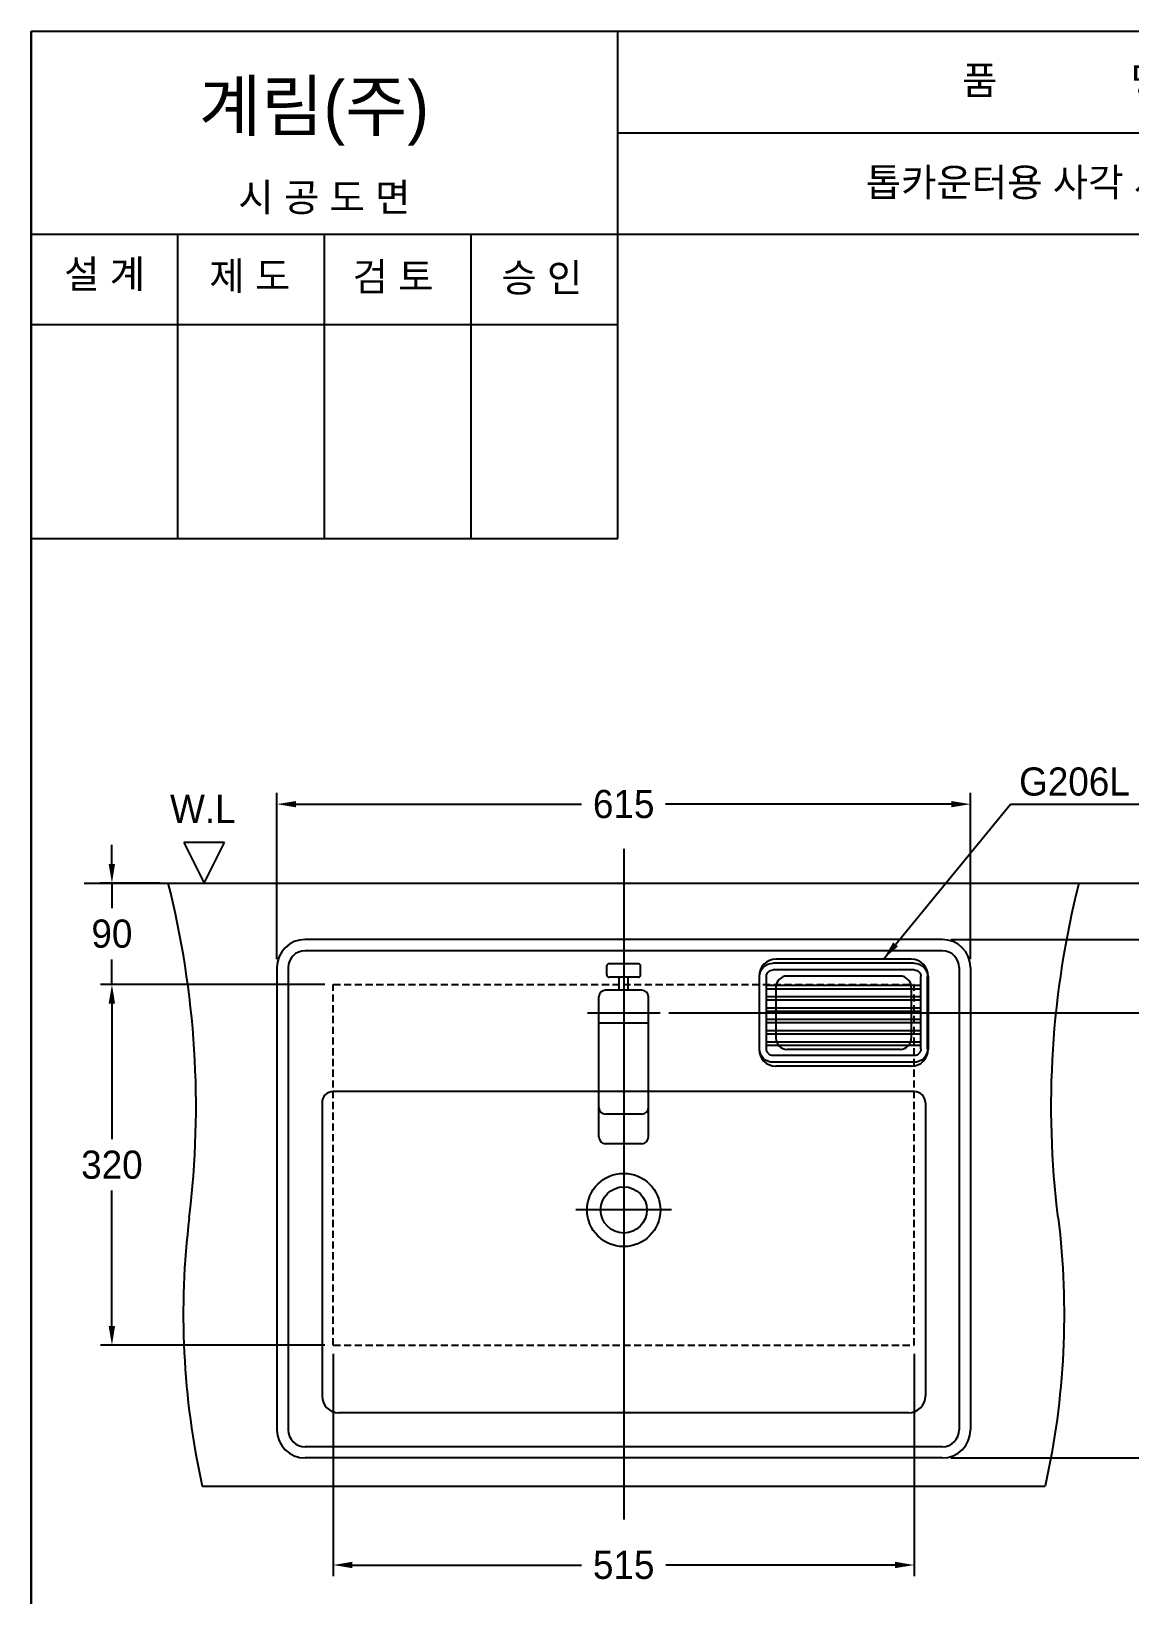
# Model space of a CAD drawing. Header units: millimetres. Extents: x 0 to 1800, y -67 to 2530.
# Drawn here: x 0 to 974, y 1143 to 2530 of the extents above; entities that cross this region are included whole.
import ezdxf
from ezdxf.enums import TextEntityAlignment as Align
from ezdxf.lldxf.tags import DXFTag

# ---------------------------------------------------------------- set-up
doc = ezdxf.new("R2010")
doc.units = ezdxf.units.MM
doc.linetypes.add('DASHED2', pattern=[9.525, 6.35, -3.175])
for name, color, linetype in [('TEXT', 7, 'Continuous'), ('내부선 및 부속', 4, 'Continuous'), ('도각라인', 7, 'Continuous'), ('외형선', 3, 'Continuous'), ('점선', 6, 'DASHED2'), ('중심선', 1, 'DASHED'), ('치수선', 7, 'Continuous')]:
    doc.layers.add(name, color=color, linetype=linetype)
doc.styles.add('____', font='')
doc.styles.add('타이틀', font='H2GTRM.TTF', dxfattribs={"height": 25})
doc.styles.get('____').set_extended_font_data('굴림')
tags = doc.linetypes.add('DASHDOT', pattern=[70, 31, -13, 13, -13]).pattern_tags.tags
tags[10:11] = [DXFTag(74, 4), DXFTag(75, 0), DXFTag(340, '0'), DXFTag(46, 0.0), DXFTag(50, 0.0), DXFTag(44, 0.0), DXFTag(45, 0.0)]
tags[8:9] = [DXFTag(74, 4), DXFTag(75, 0), DXFTag(340, '0'), DXFTag(46, 0.0), DXFTag(50, 0.0), DXFTag(44, 0.0), DXFTag(45, 0.0)]
tags[6:7] = [DXFTag(74, 4), DXFTag(75, 0), DXFTag(340, '0'), DXFTag(46, 0.0), DXFTag(50, 0.0), DXFTag(44, 0.0), DXFTag(45, 0.0)]
tags[4:5] = [DXFTag(74, 4), DXFTag(75, 0), DXFTag(340, '0'), DXFTag(46, 0.0), DXFTag(50, 0.0), DXFTag(44, 0.0), DXFTag(45, 0.0)]
tags = doc.linetypes.add('DASHED', pattern=[25.72, 12.86, -12.86]).pattern_tags.tags
tags[6:7] = [DXFTag(74, 4), DXFTag(75, 0), DXFTag(340, '0'), DXFTag(46, 0.0), DXFTag(50, 0.0), DXFTag(44, 0.0), DXFTag(45, 0.0)]
tags[4:5] = [DXFTag(74, 4), DXFTag(75, 0), DXFTag(340, '0'), DXFTag(46, 0.0), DXFTag(50, 0.0), DXFTag(44, 0.0), DXFTag(45, 0.0)]
doc.dimstyles.new('MSADIM', dxfattribs={"dimtxt": 33, "dimasz": 17, "dimexe": 10, "dimexo": 7.5, "dimgap": 10, "dimtad": 0, "dimtih": 1, "dimtoh": 1, "dimdec": 0, "dimzin": 1, "dimdsep": 46, "dimtxsty": '____', "dimcen": 11.25, "dimadec": 0, "dimazin": 0, "dimtfac": 1, "dimtdec": 0, "dimtix": 1, "dimtmove": 0, "dimatfit": 3, "dimfxl": 1, "dimtolj": 1, "dimtzin": 1, "dimarcsym": 0})

# ---------------------------------------------------------------- blocks, each defined once
blk = doc.blocks.new('*D72')
at = {"layer": '치수선', "color": 0, "linetype": 'Continuous', "lineweight": -2, "transparency": 16777216}
for p, q in [((217.8, 1706.8), (217.8, 1854.3)), ((832.8, 1706.8), (832.8, 1854.3)), ((234.8, 1844.3), (488, 1844.3)), ((815.8, 1844.3), (562.5, 1844.3))]:
    blk.add_line(p, q, dxfattribs=at)
at = {"layer": '치수선', "color": 0, "linetype": 'Continuous', "transparency": 16777216}
for points in [[(234.8, 1847.1), (234.8, 1841.5), (217.8, 1844.3)], [(815.8, 1847.1), (815.8, 1841.5), (832.8, 1844.3)]]:
    blk.add_solid(points, dxfattribs=at)
at = {"layer": '치수선', "color": 0, "linetype": 'Continuous', "transparency": 16777216, "insert": (525.3, 1844.3), "char_height": 25, "attachment_point": 5, "style": '____'}
blk.add_mtext('\\A1;615', dxfattribs=at)
blk = doc.blocks.new('*D73')
at = {"layer": '치수선', "color": 0, "linetype": 'Continuous', "lineweight": -2, "transparency": 16777216}
for p, q in [((565.2, 1659.3), (1045.9, 1659.3)), ((1035.9, 1642.3), (1035.9, 1515)), ((1035.9, 1281.3), (1035.9, 1469.3)), ((815.3, 1264.3), (1045.9, 1264.3))]:
    blk.add_line(p, q, dxfattribs=at)
at = {"layer": '치수선', "color": 0, "linetype": 'Continuous', "transparency": 16777216}
for points in [[(1033.1, 1642.3), (1038.8, 1642.3), (1035.9, 1659.3)], [(1033.1, 1281.3), (1038.8, 1281.3), (1035.9, 1264.3)]]:
    blk.add_solid(points, dxfattribs=at)
at = {"layer": '치수선', "color": 0, "linetype": 'Continuous', "transparency": 16777216, "insert": (1035.9, 1492.1), "char_height": 25, "attachment_point": 5, "style": '____'}
blk.add_mtext('\\A1;395', dxfattribs=at)
blk = doc.blocks.new('*D82')
at = {"layer": '치수선', "color": 0, "linetype": 'Continuous', "lineweight": -2, "transparency": 16777216}
for p, q in [((71.5, 1791.3), (71.5, 1808.3)), ((113.8, 1774.3), (61.5, 1774.3)), ((71.5, 1774.3), (71.5, 1752.1)), ((71.5, 1684.3), (71.5, 1706.5)), ((260.3, 1684.3), (61.5, 1684.3)), ((71.5, 1667.3), (71.5, 1650.3))]:
    blk.add_line(p, q, dxfattribs=at)
at = {"layer": '치수선', "color": 0, "linetype": 'Continuous', "transparency": 16777216}
for points in [[(68.6, 1791.3), (74.3, 1791.3), (71.5, 1774.3)], [(68.6, 1667.3), (74.3, 1667.3), (71.5, 1684.3)]]:
    blk.add_solid(points, dxfattribs=at)
at = {"layer": '치수선', "color": 0, "linetype": 'Continuous', "transparency": 16777216, "insert": (71.5, 1729.3), "char_height": 25, "attachment_point": 5, "style": '____'}
blk.add_mtext('\\A1;90', dxfattribs=at)
blk = doc.blocks.new('*D83')
at = {"layer": '치수선', "color": 0, "linetype": 'Continuous', "lineweight": -2, "transparency": 16777216}
for p, q in [((260.3, 1684.3), (61.5, 1684.3)), ((71.5, 1667.3), (71.5, 1547.1)), ((71.5, 1381.3), (71.5, 1501.5)), ((260.3, 1364.3), (61.5, 1364.3))]:
    blk.add_line(p, q, dxfattribs=at)
at = {"layer": '치수선', "color": 0, "linetype": 'Continuous', "transparency": 16777216}
for points in [[(68.6, 1667.3), (74.3, 1667.3), (71.5, 1684.3)], [(68.6, 1381.3), (74.3, 1381.3), (71.5, 1364.3)]]:
    blk.add_solid(points, dxfattribs=at)
at = {"layer": '치수선', "color": 0, "linetype": 'Continuous', "transparency": 16777216, "insert": (71.5, 1524.3), "char_height": 25, "attachment_point": 5, "style": '____'}
blk.add_mtext('\\A1;320', dxfattribs=at)
blk = doc.blocks.new('*D84')
at = {"layer": '치수선', "color": 0, "linetype": 'Continuous', "lineweight": -2, "transparency": 16777216}
for p, q in [((267.8, 1356.8), (267.8, 1159.3)), ((782.8, 1356.8), (782.8, 1159.3)), ((284.8, 1169.3), (487.9, 1169.3)), ((765.8, 1169.3), (562.6, 1169.3))]:
    blk.add_line(p, q, dxfattribs=at)
at = {"layer": '치수선', "color": 0, "linetype": 'Continuous', "transparency": 16777216}
for points in [[(284.8, 1172.2), (284.8, 1166.5), (267.8, 1169.3)], [(765.8, 1172.2), (765.8, 1166.5), (782.8, 1169.3)]]:
    blk.add_solid(points, dxfattribs=at)
at = {"layer": '치수선', "color": 0, "linetype": 'Continuous', "transparency": 16777216, "insert": (525.3, 1169.3), "char_height": 25, "attachment_point": 5, "style": '____'}
blk.add_mtext('\\A1;515', dxfattribs=at)
blk = doc.blocks.new('512')
at = {"layer": '내부선 및 부속', "linetype": 'Continuous'}
for p, q in [((7163.5, -5030.8), (7038.5, -5030.8)), ((7026.5, -5106.8), (7026.5, -5042.8)), ((7032.5, -5106.8), (7032.5, -5042.8)), ((7163.5, -5036.8), (7038.5, -5036.8)), ((7169.5, -5106.8), (7169.5, -5042.8)), ((7175.5, -5106.8), (7175.5, -5042.8)), ((7169.5, -5050.8), (7032.5, -5050.8)), ((7169.5, -5053.8), (7032.5, -5053.8)), ((7169.5, -5060.8), (7032.5, -5060.8)), ((7169.5, -5063.8), (7032.5, -5063.8)), ((7169.5, -5070.8), (7032.5, -5070.8)), ((7169.5, -5073.8), (7032.5, -5073.8)), ((7169.5, -5080.8), (7032.5, -5080.8)), ((7169.5, -5083.8), (7032.5, -5083.8)), ((7169.5, -5090.8), (7032.5, -5090.8)), ((7169.5, -5093.8), (7032.5, -5093.8)), ((7169.5, -5100.8), (7032.5, -5100.8)), ((7169.5, -5103.8), (7032.5, -5103.8)), ((7163.5, -5112.8), (7038.5, -5112.8)), ((7163.5, -5118.8), (7038.5, -5118.8))]:
    blk.add_line(p, q, dxfattribs=at)
at = {"layer": '내부선 및 부속', "linetype": 'Continuous', "flags": 128}
for points in [[(7026.5, -5042.8, -0.414214), (7038.5, -5030.8)], [(7163.5, -5030.8, -0.414214), (7175.5, -5042.8)], [(7032.5, -5042.8, -0.414214), (7038.5, -5036.8)], [(7163.5, -5036.8, -0.414214), (7169.5, -5042.8)], [(7038.5, -5118.8, -0.414214), (7026.5, -5106.8)], [(7038.5, -5112.8, -0.414214), (7032.5, -5106.8)], [(7175.5, -5106.8, -0.414214), (7163.5, -5118.8)], [(7169.5, -5106.8, -0.414214), (7163.5, -5112.8)]]:
    blk.add_lwpolyline(points, format="xyb", dxfattribs=at)
blk = doc.blocks.new('*D85')
at = {"layer": '치수선', "color": 0, "linetype": 'Continuous', "lineweight": -2, "transparency": 16777216}
for p, q in [((1036, 1791.3), (1036, 1808.3)), ((1010.4, 1774.3), (1046, 1774.3)), ((1036, 1774.3), (1036, 1772.1)), ((815.3, 1724.3), (1046, 1724.3)), ((1036, 1724.3), (1036, 1726.5)), ((1036, 1707.3), (1036, 1690.3))]:
    blk.add_line(p, q, dxfattribs=at)
at = {"layer": '치수선', "color": 0, "linetype": 'Continuous', "transparency": 16777216}
for points in [[(1033.1, 1791.3), (1038.8, 1791.3), (1036, 1774.3)], [(1033.1, 1707.3), (1038.8, 1707.3), (1036, 1724.3)]]:
    blk.add_solid(points, dxfattribs=at)
at = {"layer": '치수선', "color": 0, "linetype": 'Continuous', "transparency": 16777216, "insert": (1036, 1749.3), "char_height": 25, "attachment_point": 5, "style": '____'}
blk.add_mtext('\\A1;50', dxfattribs=at)
blk = doc.blocks.new('*D86')
at = {"layer": '치수선', "color": 0, "linetype": 'Continuous', "lineweight": -2, "transparency": 16777216}
for p, q in [((1010.4, 1774.3), (1115.9, 1774.3)), ((1105.9, 1757.3), (1105.9, 1542.2)), ((1105.9, 1281.3), (1105.9, 1496.5)), ((815.3, 1264.3), (1115.9, 1264.3))]:
    blk.add_line(p, q, dxfattribs=at)
at = {"layer": '치수선', "color": 0, "linetype": 'Continuous', "transparency": 16777216}
for points in [[(1103.1, 1757.3), (1108.8, 1757.3), (1105.9, 1774.3)], [(1103.1, 1281.3), (1108.8, 1281.3), (1105.9, 1264.3)]]:
    blk.add_solid(points, dxfattribs=at)
at = {"layer": '치수선', "color": 0, "linetype": 'Continuous', "transparency": 16777216, "insert": (1105.9, 1519.3), "char_height": 25, "attachment_point": 5, "style": '____'}
blk.add_mtext('\\A1;510', dxfattribs=at)
blk = doc.blocks.new('*D87')
at = {"layer": '치수선', "color": 0, "linetype": 'Continuous', "lineweight": -2, "transparency": 16777216}
for p, q in [((1036, 1741.3), (1036, 1758.3)), ((815.3, 1724.3), (1046, 1724.3)), ((1036, 1724.3), (1036, 1714.6)), ((1036, 1659.3), (1036, 1669)), ((565.2, 1659.3), (1046, 1659.3)), ((1036, 1642.3), (1036, 1625.3))]:
    blk.add_line(p, q, dxfattribs=at)
at = {"layer": '치수선', "color": 0, "linetype": 'Continuous', "transparency": 16777216}
for points in [[(1033.1, 1741.3), (1038.8, 1741.3), (1036, 1724.3)], [(1033.1, 1642.3), (1038.8, 1642.3), (1036, 1659.3)]]:
    blk.add_solid(points, dxfattribs=at)
at = {"layer": '치수선', "color": 0, "linetype": 'Continuous', "transparency": 16777216, "insert": (1036, 1691.8), "char_height": 25, "attachment_point": 5, "style": '____'}
blk.add_mtext('\\A1;65', dxfattribs=at)
blk = doc.blocks.new('35122')
at = {"layer": '내부선 및 부속'}
for p, q in [((11671.7, -4919), (11571.7, -4919)), ((11561.7, -4929), (11561.7, -4974)), ((11681.7, -4929), (11681.7, -4974)), ((11671.7, -4984), (11571.7, -4984))]:
    blk.add_line(p, q, dxfattribs=at)
for centre, start, end in [((11571.7, -4929), 90, 180), ((11671.7, -4929), 0, 90), ((11571.7, -4974), 180, 270), ((11671.7, -4974), 270, 0)]:
    blk.add_arc(centre, 10, start, end, dxfattribs=at)

msp = doc.modelspace()

# ---------------------------------------------------------------- linework, layer by layer
at = {"layer": '내부선 및 부속', "linetype": 'Continuous'}
for p, q in [((46.8, 1774.3), (1002.9, 1774.3)), ((538.3, 1702.8), (512.3, 1702.8)), ((541.3, 1679.3), (509.3, 1679.3)), ((538.3, 1690.8), (512.3, 1690.8)), ((521.3, 1679.3), (521.3, 1690.8)), ((529.3, 1679.3), (529.3, 1690.8)), ((503.3, 1575.3), (503.3, 1673.3)), ((547.3, 1575.3), (547.3, 1673.3)), ((547.3, 1650.1), (503.3, 1650.1)), ((503.3, 1549.1), (503.3, 1575.3)), ((541.3, 1569.3), (509.3, 1569.3)), ((547.3, 1549.1), (547.3, 1575.3)), ((541.3, 1543.1), (509.3, 1543.1)), ((151.5, 1239.3), (899, 1239.3))]:
    msp.add_line(p, q, dxfattribs=at)
at = {"layer": '내부선 및 부속'}
for p, q in [((780.3, 1706.8), (660.3, 1706.8)), ((645.3, 1691.8), (645.3, 1626.8)), ((795.3, 1691.8), (795.3, 1626.8)), ((780.3, 1611.8), (660.3, 1611.8))]:
    msp.add_line(p, q, dxfattribs=at)
at = {"layer": '내부선 및 부속', "linetype": 'Continuous', "flags": 128}
for points in [[(910.5, 1477.4, -0.092952), (929.2, 1774.3)], [(910.5, 1477.4, -0.085691), (899, 1239.3)]]:
    msp.add_lwpolyline(points, format="xyb", dxfattribs=at)
at = {"layer": '내부선 및 부속'}
for radius in [32.5, 20.5]:
    msp.add_circle((525.3, 1484.3), radius, dxfattribs=at)
at = {"layer": '내부선 및 부속', "linetype": 'Continuous'}
for centre, radius, start, end in [((-660.9, 1576), 807, 352.9852, 14.2272), ((-660.9, 1576), 807, 352.9852, 14.2272), ((512.3, 1700.8), 2, 90, 180), ((512.3, 1692.8), 2, 180, 270), ((538.3, 1700.8), 2, 0, 90), ((538.3, 1692.8), 2, 270, 0), ((509.3, 1673.3), 6, 90, 180), ((541.3, 1673.3), 6, 0, 90), ((509.3, 1575.3), 6, 180, 270), ((541.3, 1575.3), 6, 270, 0), ((509.3, 1549.1), 6, 180, 270), ((541.3, 1549.1), 6, 270, 0), ((835.4, 1391.9), 700.6, 172.9852, 192.5763), ((835.4, 1391.9), 700.6, 172.9852, 192.5763)]:
    msp.add_arc(centre, radius, start, end, dxfattribs=at)
at = {"layer": '내부선 및 부속'}
for centre, start, end in [((660.3, 1691.8), 90, 180), ((780.3, 1691.8), 0, 90), ((660.3, 1626.8), 180, 270), ((780.3, 1626.8), 270, 0)]:
    msp.add_arc(centre, 15, start, end, dxfattribs=at)
at = {"layer": '내부선 및 부속', "linetype": 'Continuous'}
for points in [[(510.3, 1692.8), (510.3, 1696.8), (510.3, 1700.8)], [(540.3, 1692.8), (540.3, 1696.8), (540.3, 1700.8)]]:
    msp.add_open_spline(points, degree=2, dxfattribs=at)
at = {"layer": '도각라인', "color": 7}
for p, q in [((0, 2530), (0, 0)), ((0, 0), (0, 2530)), ((0, 2530), (1800, 2530)), ((520, 2080), (520, 2530)), ((520, 2440), (1800, 2440)), ((0, 2350), (1800, 2350)), ((130, 2080), (130, 2350)), ((260, 2080), (260, 2350)), ((390, 2080), (390, 2350)), ((0, 2270), (520, 2270)), ((0, 2080), (520, 2080))]:
    msp.add_line(p, q, dxfattribs=at)
at = {"layer": '외형선', "linetype": 'Continuous'}
for p, q in [((171.4, 1810.3), (135.4, 1810.3)), ((135.4, 1810.3), (153.4, 1774.3)), ((153.4, 1774.3), (171.4, 1810.3))]:
    msp.add_line(p, q, dxfattribs=at)
at = {"layer": '외형선'}
for p, q in [((807.8, 1724.3), (242.8, 1724.3)), ((807.8, 1714.3), (242.8, 1714.3)), ((217.8, 1699.3), (217.8, 1289.3)), ((227.8, 1699.3), (227.8, 1289.3)), ((822.8, 1699.3), (822.8, 1289.3)), ((832.8, 1699.3), (832.8, 1289.3)), ((782.8, 1589.3), (267.8, 1589.3)), ((257.8, 1579.3), (257.8, 1319.3)), ((792.8, 1579.3), (792.8, 1319.3)), ((777.8, 1304.3), (272.8, 1304.3)), ((807.8, 1274.3), (242.8, 1274.3)), ((807.8, 1264.3), (242.8, 1264.3))]:
    msp.add_line(p, q, dxfattribs=at)
for centre, radius, start, end in [((242.8, 1699.3), 25, 90, 180), ((807.8, 1699.3), 25, 0, 90), ((242.8, 1699.3), 15, 90, 180), ((807.8, 1699.3), 15, 0, 90), ((267.8, 1579.3), 10, 90, 180), ((782.8, 1579.3), 10, 0, 90), ((272.8, 1319.3), 15, 180, 270), ((777.8, 1319.3), 15, 270, 0), ((242.8, 1289.3), 25, 180, 270), ((242.8, 1289.3), 15, 180, 270), ((807.8, 1289.3), 25, 270, 0), ((807.8, 1289.3), 15, 270, 0)]:
    msp.add_arc(centre, radius, start, end, dxfattribs=at)
at = {"layer": '점선'}
for p, q in [((267.8, 1684.3), (782.8, 1684.3)), ((267.8, 1364.3), (267.8, 1684.3)), ((782.8, 1364.3), (782.8, 1684.3)), ((267.8, 1364.3), (782.8, 1364.3))]:
    msp.add_line(p, q, dxfattribs=at)
at = {"layer": '중심선', "linetype": 'DASHDOT'}
for p, q in [((525.3, 1804.7), (525.3, 1209.7)), ((493.3, 1659.3), (557.7, 1659.3)), ((567.8, 1484.3), (482.8, 1484.3))]:
    msp.add_line(p, q, dxfattribs=at)

# ---------------------------------------------------------------- block references
for name, p in [('512', (-6380.7, 6734.1)), ('35122', (-10901.4, 6610.8))]:
    msp.add_blockref(name, p)

# ---------------------------------------------------------------- texts
at = {"layer": 'TEXT', "style": '타이틀'}
for s, p in [('품             명', (915.7, 2486.4)), ('톱카운터용 사각 세면기', (905.8, 2396)), ('시 공 도 면', (259.9, 2382.7)), ('설 계', (65, 2314.6)), ('제 도', (193.8, 2312.9)), ('검 토', (320.8, 2312.3)), ('승 인', (452.7, 2311.4))]:
    msp.add_text(s, height=25, dxfattribs=at).set_placement(p, align=Align.MIDDLE_CENTER)
msp.add_text('계림(주)', height=44, dxfattribs=at).set_placement((148.7, 2441.8))
msp.add_text('W.L', height=25, dxfattribs=at).set_placement((152.1, 1840.1), align=Align.MIDDLE)
at = {"layer": 'TEXT', "insert": (875.9, 1876.9), "char_height": 25, "width": 380.447, "attachment_point": 1, "line_spacing_factor": 0.963855, "style": '타이틀'}
msp.add_mtext('\\A1;G206L', dxfattribs=at)

# ---------------------------------------------------------------- dimensions: what is measured, and where the dimension line sits
at = {"layer": '치수선', "linetype": 'Continuous'}
dim = msp.add_linear_dim(base=(832.8, 1844.3), p1=(217.8, 1699.3), p2=(832.8, 1699.3), dimstyle='MSADIM', override={"dimtxt": 25}, dxfattribs=at)
dim.commit()
dim.dimension.update_dxf_attribs({"geometry": '*D72', "text_midpoint": (525.3, 1844.3), "dimtype": 160})
for base, p1, p2, picture, middle in [((71.5, 1774.3), (267.8, 1684.3), (121.3, 1774.3), '*D82', (71.5, 1729.3)), ((1036, 1724.3), (1002.9, 1774.3), (807.8, 1724.3), '*D85', (1036, 1749.3)), ((1105.9, 1264.3), (1002.9, 1774.3), (807.8, 1264.3), '*D86', (1105.9, 1519.3)), ((1036, 1724.3), (557.7, 1659.3), (807.8, 1724.3), '*D87', (1036, 1691.8)), ((71.5, 1684.3), (267.8, 1364.3), (267.8, 1684.3), '*D83', (71.5, 1524.3))]:
    dim = msp.add_linear_dim(base=base, p1=p1, p2=p2, angle=90, dimstyle='MSADIM', override={"dimtxt": 25}, dxfattribs=at)
    dim.commit()
    dim.dimension.update_dxf_attribs({"geometry": picture, "text_midpoint": middle})
dim = msp.add_linear_dim(base=(1035.9, 1659.3), p1=(807.8, 1264.3), p2=(557.7, 1659.3), angle=90, dimstyle='MSADIM', override={"dimtxt": 25}, dxfattribs=at)
dim.commit()
dim.dimension.update_dxf_attribs({"geometry": '*D73', "text_midpoint": (1035.9, 1492.1), "dimtype": 160})
dim = msp.add_linear_dim(base=(782.8, 1169.3), p1=(267.8, 1364.3), p2=(782.8, 1364.3), dimstyle='MSADIM', override={"dimtxt": 25}, dxfattribs=at)
dim.commit()
dim.dimension.update_dxf_attribs({"geometry": '*D84', "text_midpoint": (525.3, 1169.3)})

# ---------------------------------------------------------------- leaders
at = {"layer": 'TEXT'}
msp.add_leader([(755.6, 1706.8), (868.3, 1844.3), (993, 1844.3)], dimstyle='MSADIM', override={"dimtxt": 30}, dxfattribs=at)

doc.saveas('drawing.dxf')
